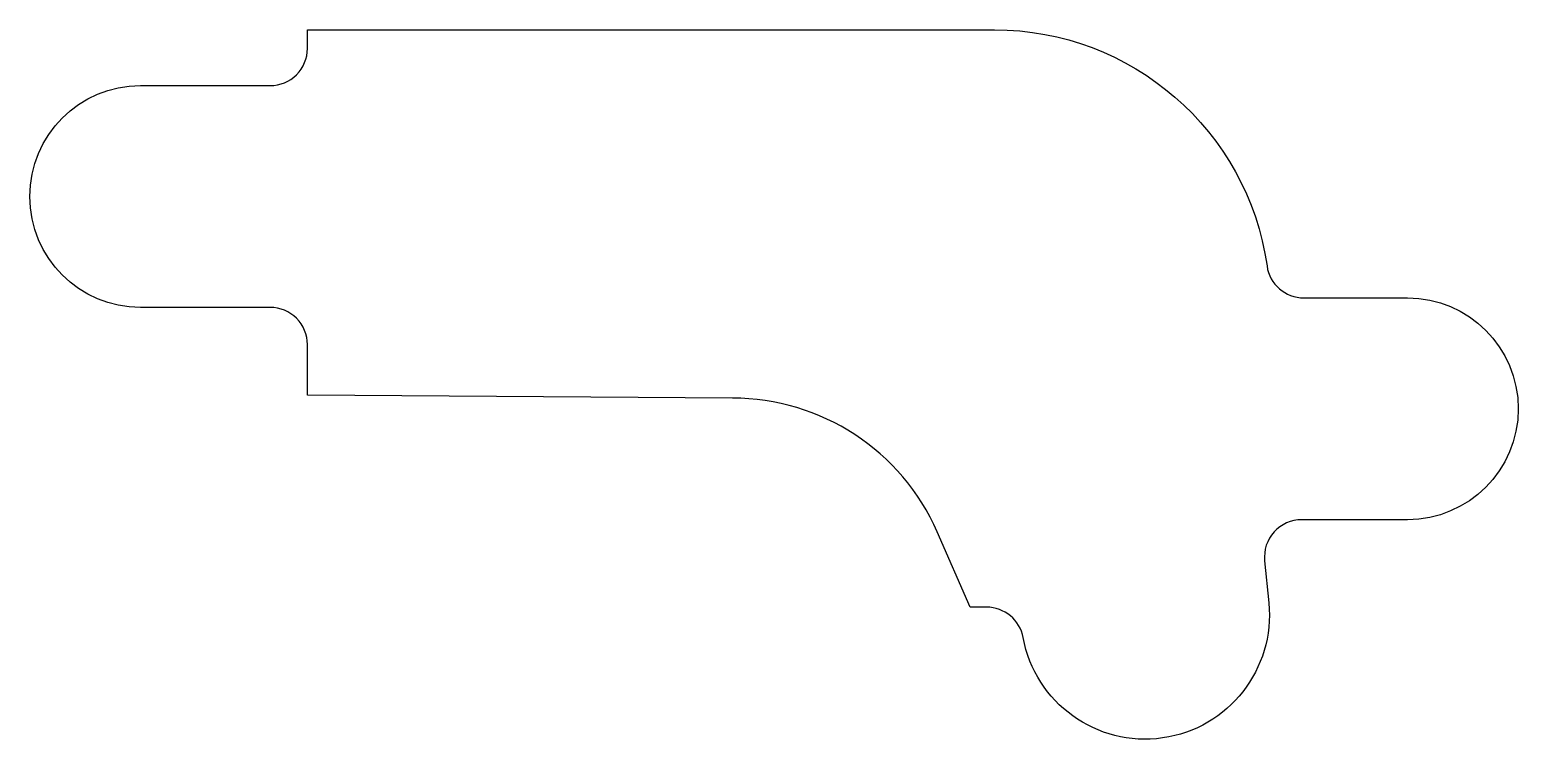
# Model space of a CAD drawing. Header units: millimetres. Extents: x -9.1 to 9.7, y -1.5 to 7.5.
import ezdxf

# ---------------------------------------------------------------- set-up
doc = ezdxf.new("R2010")
doc.units = ezdxf.units.MM
doc.header["$MEASUREMENT"] = 0
doc.layers.get('0').update_dxf_attribs({"true_color": 0xffffff})

msp = doc.modelspace()

# ---------------------------------------------------------------- linework, layer by layer
msp.add_lwpolyline([(-5.598, 2.839), (-5.598, 3.477, 0.414214), (-6.068, 3.947), (-7.704, 3.947, -1), (-7.704, 6.747), (-6.068, 6.747, 0.414214), (-5.598, 7.217), (-5.598, 7.452), (3.077, 7.452, -0.373085), (6.517, 4.47, 0.373085), (6.982, 4.067), (8.289, 4.067, -1), (8.289, 1.267), (6.954, 1.267, 0.443442), (6.487, 0.75), (6.539, 0.218, -0.958923), (3.438, -0.221, 0.361684), (2.976, 0.163), (2.77, 0.163), (2.354, 1.112, 0.297678), (-0.233, 2.802)], format="xyb", close=True)

doc.saveas('drawing.dxf')
